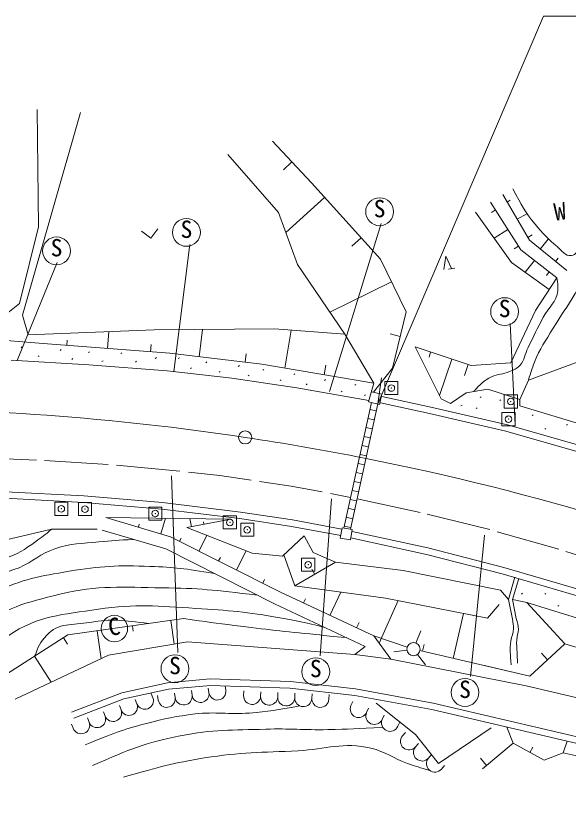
# Model space of a CAD drawing. Units: millimetres, scale not verified. Extents: x 40000 to 680000, y 20000 to 380000.
# Drawn here: x 475320 to 517421, y 255198 to 316429 of the extents above; entities that cross this region are included whole.
import ezdxf
from ezdxf.enums import TextEntityAlignment as Align

# ---------------------------------------------------------------- set-up
doc = ezdxf.new("R2010")
doc.units = ezdxf.units.MM
doc.header["$LTSCALE"] = 1000
doc.header["$PDMODE"] = 32
doc.header["$PDSIZE"] = 500
doc.layers.add('M-BGD-RSTR', color=7, linetype='Continuous', lineweight=13)
doc.styles.add('ＭＳ ゴシック', font='')
doc.styles.get('ＭＳ ゴシック').set_extended_font_data('MS Gothic')

msp = doc.modelspace()

# ---------------------------------------------------------------- linework, layer by layer
at = {"layer": 'M-BGD-RSTR'}
for p, q in [((477026, 300386), (476934, 309311)), ((480231, 309083), (475803, 293646)), ((480231, 309083), (476254, 295240)), ((497821, 303717), (494835, 306907)), ((495306, 301462), (491454, 305888)), ((496323, 305318), (495691, 304727)), ((503062, 297913), (497821, 303717)), ((498818, 302612), (495863, 299943)), ((512380, 302833), (514410, 299353)), ((513754, 298627), (511454, 302249)), ((512714, 302262), (512948, 302398)), ((496761, 297496), (495306, 301462)), ((513039, 297670), (510298, 301494)), ((511826, 301664), (511526, 301473)), ((513481, 300947), (514216, 301376)), ((475575, 294523), (477026, 300386)), ((484870, 300056), (485575, 299523)), ((486108, 300227), (485575, 299523)), ((499194, 287831), (503116, 300626)), ((512766, 300183), (511716, 299517)), ((501595, 299538), (500896, 298907)), ((514286, 299566), (514627, 299765)), ((515236, 298686), (515846, 299441)), ((487326, 289345), (488563, 299026)), ((513573, 298912), (513247, 298705)), ((514410, 299353), (517274, 297039)), ((516507, 296478), (513754, 298627)), ((475400, 290202), (478439, 297657)), ((505027, 293889), (503062, 297913)), ((507896, 297113), (508057, 298145)), ((508057, 298145), (508491, 297195)), ((515924, 295590), (513039, 297670)), ((514788, 297819), (514084, 296917)), ((516404, 297742), (516609, 297996)), ((500355, 292206), (496761, 297496)), ((508243, 297161), (508738, 297230)), ((514876, 293996), (516507, 296478)), ((515918, 296938), (515712, 296674)), ((503912, 296174), (499217, 293881)), ((476254, 295240), (475803, 293646)), ((474182, 293407), (475575, 294523)), ((512993, 290028), (514876, 293996)), ((475803, 293646), (476234, 292139)), ((503979, 289622), (505027, 293889)), ((513339, 285301), (512939, 293010)), ((476234, 292139), (485824, 292535)), ((482293, 291106), (482391, 292393)), ((485824, 292535), (495004, 292597)), ((489272, 290479), (489521, 292560)), ((495004, 292597), (500355, 292206)), ((495782, 289614), (496272, 292504)), ((502575, 288464), (500355, 292206)), ((504569, 292026), (503804, 292214)), ((472935, 291868), (477391, 291478)), ((477391, 291478), (487022, 290748)), ((479183, 291342), (479214, 291745)), ((475711, 291166), (475791, 291227)), ((478670, 290962), (478750, 291022)), ((480825, 290806), (480905, 290866)), ((485562, 290858), (485604, 291401)), ((505712, 291223), (509967, 289811)), ((507702, 287263), (505712, 291223)), ((514346, 288698), (520572, 290986)), ((477001, 290495), (477080, 290556)), ((479571, 290280), (479651, 290340)), ((483288, 290727), (483367, 290787)), ((485925, 290353), (486005, 290413)), ((487022, 290748), (494023, 289912)), ((487673, 290343), (487753, 290403)), ((492770, 290062), (492846, 290695)), ((506890, 290832), (506766, 290460)), ((508492, 290300), (507571, 287525)), ((480873, 289863), (474939, 290230)), ((486837, 289401), (480873, 289863)), ((481861, 290110), (481941, 290170)), ((484419, 290077), (484498, 290138)), ((488602, 289581), (488681, 289641)), ((489766, 290028), (489845, 290088)), ((492244, 289741), (492323, 289801)), ((494023, 289912), (502575, 288464)), ((498779, 289107), (498901, 289831)), ((509745, 289884), (509471, 289059)), ((509967, 289811), (512993, 290028)), ((491743, 288844), (486837, 289401)), ((490774, 289294), (490854, 289354)), ((492989, 289016), (493069, 289076)), ((494104, 289452), (494184, 289512)), ((496468, 289117), (496547, 289177)), ((502543, 287781), (503979, 289622)), ((496713, 288104), (491743, 288844)), ((495438, 288660), (495518, 288720)), ((497401, 288352), (497481, 288412)), ((498796, 288677), (498876, 288738)), ((502575, 288464), (502165, 287048)), ((502863, 286884), (503146, 288864)), ((504399, 288595), (503399, 288595)), ((503399, 288595), (503399, 287595)), ((504399, 287595), (504399, 288595)), ((513677, 287234), (514346, 288698)), ((502195, 287151), (496713, 288104)), ((500076, 287795), (500156, 287855)), ((501126, 288304), (501206, 288365)), ((503171, 287633), (502388, 287818)), ((509591, 287742), (511237, 288011)), ((511237, 288011), (513677, 287234)), ((501862, 287529), (501942, 287589)), ((502988, 286854), (503171, 287633)), ((506915, 286649), (503178, 287448)), ((503399, 287595), (504399, 287595)), ((507702, 287263), (508398, 286928)), ((508398, 286928), (509591, 287742)), ((510663, 287378), (510743, 287438)), ((512159, 287148), (512239, 287208)), ((513493, 287569), (512493, 287569)), ((512493, 287569), (512493, 286569)), ((513493, 286569), (513493, 287569)), ((513677, 287234), (513672, 286729)), ((502377, 286998), (500288, 277431)), ((502863, 286884), (500779, 277339)), ((502988, 286854), (502165, 287048)), ((506806, 286161), (503073, 286959)), ((512754, 285293), (506915, 286649)), ((509199, 286738), (509279, 286798)), ((510365, 286528), (510445, 286588)), ((512493, 286569), (513493, 286569)), ((513672, 286729), (520752, 284600)), ((502747, 286350), (502258, 286457)), ((512629, 284808), (506806, 286161)), ((513321, 286226), (512321, 286226)), ((512321, 286226), (512321, 285226)), ((512681, 285908), (512760, 285968)), ((513321, 285226), (513321, 286226)), ((514613, 286000), (514693, 286061)), ((502598, 285666), (502109, 285773)), ((502448, 284982), (501960, 285089)), ((512321, 285226), (513321, 285226)), ((518384, 283165), (512629, 284808)), ((518528, 283645), (512754, 285293)), ((515589, 284955), (515669, 285015)), ((517229, 285269), (517309, 285329)), ((502299, 284298), (501810, 284405)), ((502149, 283614), (501661, 283721)), ((502000, 282931), (501512, 283037)), ((476886, 282605), (472009, 282795)), ((482325, 282270), (477480, 282574)), ((501851, 282247), (501362, 282353)), ((487797, 281764), (482974, 282221)), ((490846, 281423), (488443, 281691)), ((501701, 281563), (501213, 281669)), ((487155, 281411), (487649, 267956)), ((493225, 281078), (490846, 281423)), ((496261, 280622), (493866, 280984)), ((498625, 280195), (496261, 280622)), ((501552, 280879), (501064, 280986)), ((474505, 280202), (480481, 279877)), ((480481, 279877), (486466, 279376)), ((500795, 279751), (499272, 280072)), ((501403, 280195), (500914, 280302)), ((474483, 279702), (480446, 279378)), ((479265, 279396), (478265, 279396)), ((478265, 279396), (478265, 278396)), ((479265, 278396), (479265, 279396)), ((481068, 279376), (480068, 279376)), ((480068, 279376), (480068, 278376)), ((480446, 279378), (486415, 278879)), ((481068, 278376), (481068, 279376)), ((486466, 279376), (492416, 278645)), ((499350, 279661), (498485, 267709)), ((501253, 279511), (500765, 279618)), ((506081, 278605), (501284, 279653)), ((486421, 279031), (485421, 279031)), ((485421, 279031), (485421, 278031)), ((486415, 278879), (492348, 278149)), ((486421, 278031), (486421, 279031)), ((492416, 278645), (496372, 278048)), ((501104, 278827), (500616, 278934)), ((478265, 278396), (479265, 278396)), ((480068, 278376), (481068, 278376)), ((482167, 278239), (487084, 276769)), ((491672, 278111), (482167, 278239)), ((485421, 278031), (486421, 278031)), ((486336, 276993), (486691, 278178)), ((488313, 277460), (491672, 278111)), ((488686, 277532), (488565, 278153)), ((492100, 278359), (491100, 278359)), ((491100, 278359), (491100, 277359)), ((492100, 277359), (492100, 278359)), ((492348, 278149), (496290, 277555)), ((496372, 278048), (500138, 277352)), ((500955, 278143), (500466, 278250)), ((511388, 277308), (506631, 278487)), ((484631, 277502), (484696, 277720)), ((493292, 275511), (488313, 277460)), ((489618, 277713), (489583, 277896)), ((493424, 277803), (492424, 277803)), ((492424, 277803), (492424, 276803)), ((493424, 276803), (493424, 277803)), ((496290, 277555), (500046, 276861)), ((500010, 276668), (500157, 277455)), ((500927, 277312), (500157, 277455)), ((500805, 277460), (500317, 277566)), ((478025, 277341), (474004, 276408)), ((478025, 277341), (481489, 277354)), ((481880, 277282), (486712, 275836)), ((487084, 276769), (495445, 272552)), ((489250, 275677), (489846, 276860)), ((491100, 277359), (492100, 277359)), ((492424, 276803), (493424, 276803)), ((497252, 276830), (495598, 275290)), ((497949, 275570), (497252, 276830)), ((500780, 276525), (500927, 277312)), ((506679, 275913), (500902, 277179)), ((511001, 276879), (509931, 266119)), ((516650, 275823), (511945, 277142)), ((487774, 276421), (487888, 276648)), ((500780, 276525), (500010, 276668)), ((506563, 275426), (500810, 276688)), ((486712, 275836), (495008, 271653)), ((492106, 274236), (492838, 275689)), ((499641, 274820), (497949, 275570)), ((512473, 274432), (506679, 275913)), ((521842, 274182), (517194, 275653)), ((490748, 274921), (490877, 275177)), ((495598, 275290), (493292, 275511)), ((496553, 273027), (495718, 275402)), ((498067, 275136), (497067, 275136)), ((497067, 275136), (497067, 274136)), ((498067, 274136), (498067, 275136)), ((512342, 273949), (506563, 275426)), ((496553, 273027), (499641, 274820)), ((504793, 274202), (499641, 274820)), ((518208, 272744), (512473, 274432)), ((497067, 274136), (498067, 274136)), ((498059, 273902), (497836, 274287)), ((512208, 272708), (504793, 274202)), ((518058, 272267), (512342, 273949)), ((494101, 273230), (494240, 273505)), ((512824, 271997), (513313, 273682)), ((513132, 271983), (513601, 273598)), ((495445, 272552), (502556, 269217)), ((496553, 273027), (503454, 272092)), ((499220, 270782), (500051, 272553)), ((512824, 271997), (512208, 272708)), ((497216, 271722), (497360, 272027)), ((502964, 268668), (504419, 271904)), ((503454, 272092), (511211, 270578)), ((513116, 270490), (512824, 271997)), ((513132, 271983), (514223, 271754)), ((513411, 270547), (513132, 271983)), ((513807, 272402), (513887, 272463)), ((515586, 272388), (515665, 272448)), ((495008, 271653), (501904, 268419)), ((511211, 270578), (512116, 271608)), ((514223, 271754), (519956, 269989)), ((517103, 268615), (514223, 271754)), ((516570, 271468), (516650, 271528)), ((508611, 267505), (509403, 270931)), ((479261, 269292), (488096, 270535)), ((487099, 270395), (487353, 268590)), ((501256, 269827), (501448, 270235)), ((481499, 269607), (481800, 267470)), ((484187, 269985), (484243, 269586)), ((505772, 268667), (506149, 269594)), ((473686, 265733), (479261, 269292)), ((478920, 269074), (479228, 268593)), ((502556, 269217), (503868, 267451)), ((502556, 269217), (505109, 268363)), ((488368, 268764), (482371, 267738)), ((501125, 267794), (488368, 268764)), ((501904, 268419), (501125, 267794)), ((506275, 268045), (506394, 268562)), ((517103, 268615), (514434, 266159)), ((526463, 265814), (517103, 268615)), ((482371, 267738), (475241, 264387)), ((476724, 267672), (477994, 265681)), ((501125, 267794), (503868, 267451)), ((505088, 268136), (504098, 267999)), ((505891, 267810), (506505, 267020)), ((514434, 266159), (506071, 268092)), ((515785, 267402), (515334, 267892)), ((514167, 265419), (503868, 267451)), ((514434, 266159), (510984, 266956)), ((486850, 265651), (490102, 265945)), ((490102, 265945), (496207, 265730)), ((483380, 264891), (486850, 265651)), ((483525, 264410), (486926, 265156)), ((486926, 265156), (490116, 265444)), ((490009, 264887), (489958, 265234)), ((490116, 265444), (496170, 265231)), ((491295, 265074), (491245, 265420)), ((496170, 265231), (501105, 264680)), ((496207, 265730), (501178, 265175)), ((501178, 265175), (507090, 264091)), ((514167, 265419), (542915, 258588)), ((479544, 263411), (483380, 264891)), ((485738, 264509), (485613, 264836)), ((486149, 264327), (486099, 264673)), ((487436, 264514), (487385, 264860)), ((488722, 264700), (488672, 265047)), ((492646, 264671), (492661, 265021)), ((493945, 264615), (493960, 264965)), ((495244, 264560), (495259, 264909)), ((496543, 264504), (496558, 264853)), ((497842, 264448), (497857, 264798)), ((499140, 264392), (499155, 264742)), ((501105, 264680), (506988, 263601)), ((479724, 262944), (483525, 264410)), ((484525, 264043), (484399, 264369)), ((500822, 263906), (500963, 264227)), ((505741, 261707), (502736, 264098)), ((507090, 264091), (542239, 255869)), ((482098, 263109), (481972, 263436)), ((483311, 263576), (483186, 263903)), ((502012, 263382), (502153, 263703)), ((506988, 263601), (542126, 255382)), ((480885, 262643), (480759, 262969)), ((503202, 262858), (503343, 263179)), ((479671, 262176), (479546, 262503)), ((504391, 262334), (504532, 262655)), ((511489, 262213), (507495, 259490)), ((513166, 261044), (512689, 262268)), ((504751, 261599), (504979, 261866)), ((507495, 259490), (505741, 261707)), ((505740, 260755), (505967, 261022)), ((513166, 261044), (510837, 259096)), ((515545, 259739), (513166, 261044)), ((516985, 260309), (517290, 261191)), ((514449, 260340), (514673, 260749)), ((516985, 260309), (515545, 259739)), ((539856, 255198), (516985, 260309)), ((506729, 259911), (506956, 260177)), ((511140, 259349), (510684, 259895)), ((507717, 259067), (507945, 259333))]:
    msp.add_line(p, q, dxfattribs=at)
for points in [[(502863, 286884), (515474, 316429), (525474, 316429)], [(500355, 292206), (495004, 292597), (485824, 292535), (476234, 292139)]]:
    msp.add_lwpolyline(points, dxfattribs=at)
for centre, radius in [((503004, 301524), 1061), ((488295, 299952), 1061), ((478401, 298544), 1061), ((512526, 293918), 1061), ((492763, 284336), 500), ((482811, 269779), 1006), ((505584, 268204), 500), ((487420, 266717), 1061), ((498144, 266491), 1061), ((509508, 264907), 1061)]:
    msp.add_circle(centre, radius, dxfattribs=at)
for centre, radius, start, end in [((463003, 86562), 200000, 81.44257, 90.14379), ((463003, 86562), 200000, 78.79729, 81.44257), ((463003, 86562), 200000, 67.45077, 78.79729), ((488079, 264607), 650, 188.26229, 8.26229), ((489365, 264794), 650, 188.26229, 8.26229), ((490652, 264981), 650, 188.26229, 8.26229), ((493296, 264643), 650, 177.53861, 357.53861), ((494594, 264587), 650, 177.53861, 357.53861), ((495893, 264532), 650, 177.53861, 357.53861), ((483918, 263809), 650, 201.0327, 21.0327), ((485132, 264276), 650, 201.0327, 21.0327), ((486792, 264420), 650, 188.26229, 8.26229), ((497192, 264476), 650, 177.53861, 357.53861), ((498491, 264420), 650, 177.53861, 357.53861), ((501417, 263644), 650, 156.2305, 336.2305), ((482705, 263343), 650, 201.0327, 21.0327), ((502607, 263120), 650, 156.2305, 336.2305), ((481491, 262876), 650, 201.0327, 21.0327), ((503796, 262596), 650, 156.2305, 336.2305), ((480278, 262410), 650, 201.0327, 21.0327), ((505246, 261177), 650, 139.5087, 319.5087), ((506234, 260333), 650, 139.5087, 319.5087), ((507223, 259489), 650, 139.5087, 319.5087)]:
    msp.add_arc(centre, radius, start, end, dxfattribs=at)
for points, knots in [([(513149, 303271), (513841, 301989), (514054, 301533), (514850, 300575), (515446, 299858), (515809, 299471), (516523, 298871), (516907, 298549), (517115, 298130), (517613, 298192), (517966, 298236), (518046, 298542), (518305, 298786), (519120, 299554), (519300, 300005), (519973, 301118)], [0, 0, 0, 0, 1, 1, 1, 2, 2, 2, 3, 3, 3, 4, 4, 4, 5, 5, 5, 5]), ([(514346, 288698), (514516, 289341), (514594, 289543), (514797, 290069), (515209, 291141), (515628, 291657), (516215, 292644), (516840, 293696), (517281, 294230), (517888, 295292), (518360, 296120), (518556, 296621), (519024, 297451), (519717, 298678), (520004, 299073), (520963, 300494)], [0, 0, 0, 0, 1, 1, 1, 2, 2, 2, 3, 3, 3, 4, 4, 4, 5, 5, 5, 5]), ([(510171, 287836), (510693, 288388), (510910, 288649), (511525, 288947), (512030, 289191), (512394, 289115), (512905, 289345), (513224, 289489), (513437, 289550), (513671, 289810), (514068, 290249), (514054, 290650), (514312, 291182), (514752, 292090), (514998, 292600), (515465, 293494), (515884, 294295), (516513, 294624), (516572, 295526), (516596, 295897), (516602, 296092), (516507, 296478)], [0, 0, 0, 0, 1, 1, 1, 2, 2, 2, 3, 3, 3, 4, 4, 4, 5, 5, 5, 6, 6, 6, 7, 7, 7, 7]), ([(464639, 268023), (465105, 269064), (465277, 269605), (466074, 270281), (466618, 270743), (467029, 270856), (467646, 271215), (468439, 271677), (468941, 271842), (469688, 272374), (470425, 272900), (470808, 273254), (471393, 273945), (471686, 274291), (471684, 274643), (472063, 274892), (472842, 275403), (473545, 274845), (474438, 275111), (475452, 275413), (475952, 275797), (476819, 276404), (477308, 276746), (477489, 276878), (478025, 277341)], [0, 0, 0, 0, 1, 1, 1, 2, 2, 2, 3, 3, 3, 4, 4, 4, 5, 5, 5, 6, 6, 6, 7, 7, 7, 8, 8, 8, 8]), ([(465695, 266870), (466351, 268143), (466629, 268665), (467514, 269585), (468433, 270540), (469225, 270749), (470283, 271549), (471244, 272276), (471623, 272914), (472685, 273483), (473721, 274038), (474463, 273957), (475546, 274413), (476661, 274882), (477139, 275467), (478283, 275859), (479534, 276288), (480314, 276238), (481629, 276375), (482663, 276483), (483020, 276507), (484283, 276563)], [0, 0, 0, 0, 1, 1, 1, 2, 2, 2, 3, 3, 3, 4, 4, 4, 5, 5, 5, 6, 6, 6, 7, 7, 7, 7]), ([(466798, 265365), (467958, 267478), (468394, 268364), (469931, 269845), (471255, 271121), (472118, 271765), (473773, 272566), (475819, 273555), (477134, 273762), (479375, 274141), (481745, 274542), (483116, 274606), (485517, 274510), (487432, 274435), (488153, 274346), (490395, 273979)], [0, 0, 0, 0, 1, 1, 1, 2, 2, 2, 3, 3, 3, 4, 4, 4, 5, 5, 5, 5]), ([(467278, 263193), (468897, 266268), (469639, 267935), (472287, 269797), (474484, 271342), (476046, 271754), (478657, 272387), (481616, 273104), (483393, 272911), (486438, 272876), (489287, 272843), (490330, 272725), (493710, 272308)], [0, 0, 0, 0, 1, 1, 1, 2, 2, 2, 3, 3, 3, 4, 4, 4, 4]), ([(470369, 264158), (471778, 266544), (472551, 267771), (474716, 269225), (477039, 270786), (478824, 270826), (481591, 271244), (484454, 271678), (486114, 271483), (489004, 271309), (491515, 271157), (492929, 271045), (495403, 270592), (496749, 270345), (497221, 270257), (498830, 269861)], [0, 0, 0, 0, 1, 1, 1, 2, 2, 2, 3, 3, 3, 4, 4, 4, 5, 5, 5, 5]), ([(476761, 267696), (476966, 268377), (477178, 268737), (477648, 269257), (478544, 270251), (479609, 270018), (480928, 270245), (482660, 270543), (483439, 270394), (485426, 270160)], [0, 0, 0, 0, 1, 1, 1, 2, 2, 2, 3, 3, 3, 3]), ([(488096, 270535), (489964, 270266), (490449, 270203), (491960, 270009), (494370, 269700), (495725, 269559), (498143, 269316), (499054, 269224), (499343, 269193), (500476, 269089)], [0, 0, 0, 0, 1, 1, 1, 2, 2, 2, 3, 3, 3, 3]), ([(513018, 267015), (512956, 267848), (512903, 268135), (513004, 268841), (513056, 269206), (513188, 269398), (513194, 269767), (513198, 270051), (513182, 270173), (513116, 270490)], [0, 0, 0, 0, 1, 1, 1, 2, 2, 2, 3, 3, 3, 3]), ([(513411, 270547), (513522, 270191), (513571, 270045), (513572, 269714), (513573, 269403), (513461, 269238), (513442, 268928), (513420, 268547), (513457, 268333), (513471, 267952), (513483, 267633), (513487, 267532), (513505, 267135)], [0, 0, 0, 0, 1, 1, 1, 2, 2, 2, 3, 3, 3, 4, 4, 4, 4]), ([(480569, 260925), (482715, 261777), (483369, 262067), (485240, 262543), (486673, 262908), (487486, 263104), (488955, 263273), (490558, 263457), (491477, 263208), (493085, 263340), (494592, 263465), (495132, 263558), (496919, 263886)], [0, 0, 0, 0, 1, 1, 1, 2, 2, 2, 3, 3, 3, 4, 4, 4, 4]), ([(481147, 259350), (484076, 260605), (485119, 261075), (487818, 261604), (490323, 262095), (491783, 262026), (494335, 262110), (496177, 262170), (497211, 262041), (499054, 262078), (500692, 262112), (501234, 262139), (503243, 262255)], [0, 0, 0, 0, 1, 1, 1, 2, 2, 2, 3, 3, 3, 4, 4, 4, 4]), ([(483503, 258452), (486332, 259274), (487227, 259514), (489671, 259917), (492424, 260370), (494007, 260321), (496793, 260470), (498960, 260586), (500232, 261151), (502346, 260662), (503495, 260396), (504019, 259886), (505134, 259500), (505795, 259271), (506026, 259194), (506842, 258962)], [0, 0, 0, 0, 1, 1, 1, 2, 2, 2, 3, 3, 3, 4, 4, 4, 5, 5, 5, 5])]:
    msp.add_open_spline(points, degree=3, knots=knots, dxfattribs=at)
for p in [(503899, 288095), (512993, 287069), (512821, 285726), (478765, 278896), (480568, 278876), (485921, 278531), (491600, 277859), (492924, 277303), (497567, 274636)]:
    msp.add_point(p, dxfattribs=at)

# ---------------------------------------------------------------- texts
at = {"layer": 'M-BGD-RSTR', "style": 'ＭＳ ゴシック'}
for p in [(502554, 302424), (487845, 300852), (477951, 299444), (512076, 294818), (486970, 267617), (497694, 267391), (509058, 265807)]:
    msp.add_text('S', height=1320, dxfattribs=at).set_placement(p, align=Align.TOP_LEFT)
for s, p in [('W', (516435, 300449)), ('C', (482489, 268826))]:
    msp.add_text(s, height=1320, rotation=7.875, dxfattribs=at).set_placement(p, align=Align.BOTTOM_LEFT)

doc.saveas('drawing.dxf')
